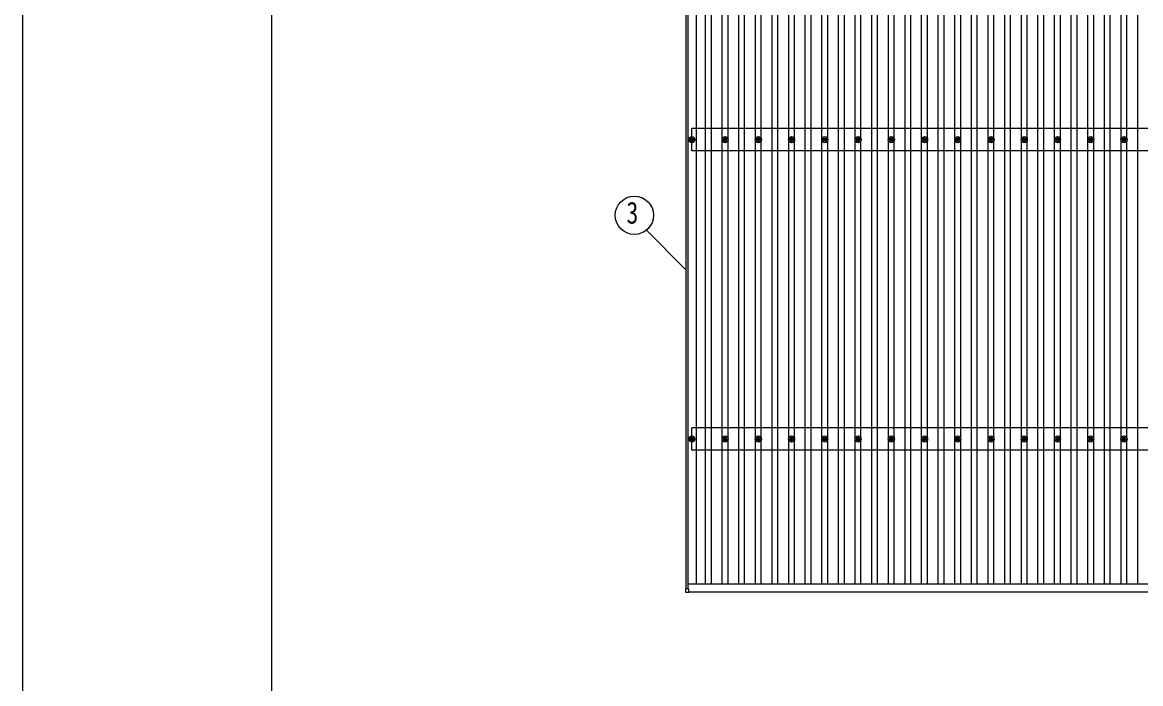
# Model space of a CAD drawing. Units: millimetres, scale not verified. Extents: x -21025 to 21025, y -14850 to 14850.
# Drawn here: x -21025 to -14297, y 6898 to 10874 of the extents above; entities that cross this region are included whole.
import ezdxf
from ezdxf.enums import TextEntityAlignment as Align

# ---------------------------------------------------------------- set-up
doc = ezdxf.new("R2010")
doc.units = ezdxf.units.MM
doc.header["$LTSCALE"] = 60
for name, color, linetype in [('0-5_YKK_13', 4, 'Continuous'), ('0-6_YKK_A1', 4, 'Continuous'), ('0-7_YKK_D', 6, 'Continuous'), ('0-8_YKK_ZWAK', 7, 'Continuous')]:
    doc.layers.add(name, color=color, linetype=linetype)
doc.styles.add('ＭＳ ゴシック', font='')
doc.styles.get('ＭＳ ゴシック').set_extended_font_data('MS Gothic')

msp = doc.modelspace()

# ---------------------------------------------------------------- linework, layer by layer
at = {"layer": '0-5_YKK_13'}
for p, q in [((-17007.07, 10170.53), (-17002.65, 10170.53)), ((-17007.07, 10167.03), (-17002.65, 10167.03)), ((-16998.82, 10178.78), (-16998.82, 10174.36)), ((-16998.82, 10163.2), (-16998.82, 10158.78)), ((-16995.32, 10178.78), (-16995.32, 10174.36)), ((-16995.32, 10163.2), (-16995.32, 10158.78)), ((-16991.49, 10170.53), (-16987.07, 10170.53)), ((-16991.49, 10167.03), (-16987.07, 10167.03)), ((-16807.07, 10170.53), (-16802.65, 10170.53)), ((-16807.07, 10167.03), (-16802.65, 10167.03)), ((-16798.82, 10178.78), (-16798.82, 10174.36)), ((-16798.82, 10163.2), (-16798.82, 10158.78)), ((-16795.32, 10178.78), (-16795.32, 10174.36)), ((-16795.32, 10163.2), (-16795.32, 10158.78)), ((-16791.49, 10170.53), (-16787.07, 10170.53)), ((-16791.49, 10167.03), (-16787.07, 10167.03)), ((-16607.07, 10170.53), (-16602.65, 10170.53)), ((-16607.07, 10167.03), (-16602.65, 10167.03)), ((-16598.82, 10178.78), (-16598.82, 10174.36)), ((-16598.82, 10163.2), (-16598.82, 10158.78)), ((-16595.32, 10178.78), (-16595.32, 10174.36)), ((-16595.32, 10163.2), (-16595.32, 10158.78)), ((-16591.49, 10170.53), (-16587.07, 10170.53)), ((-16591.49, 10167.03), (-16587.07, 10167.03)), ((-16407.07, 10170.53), (-16402.65, 10170.53)), ((-16407.07, 10167.03), (-16402.65, 10167.03)), ((-16398.82, 10178.78), (-16398.82, 10174.36)), ((-16398.82, 10163.2), (-16398.82, 10158.78)), ((-16395.32, 10178.78), (-16395.32, 10174.36)), ((-16395.32, 10163.2), (-16395.32, 10158.78)), ((-16391.49, 10170.53), (-16387.07, 10170.53)), ((-16391.49, 10167.03), (-16387.07, 10167.03)), ((-16207.07, 10170.53), (-16202.65, 10170.53)), ((-16207.07, 10167.03), (-16202.65, 10167.03)), ((-16198.82, 10178.78), (-16198.82, 10174.36)), ((-16198.82, 10163.2), (-16198.82, 10158.78)), ((-16195.32, 10178.78), (-16195.32, 10174.36)), ((-16195.32, 10163.2), (-16195.32, 10158.78)), ((-16191.49, 10170.53), (-16187.07, 10170.53)), ((-16191.49, 10167.03), (-16187.07, 10167.03)), ((-16007.07, 10170.53), (-16002.65, 10170.53)), ((-16007.07, 10167.03), (-16002.65, 10167.03)), ((-15998.82, 10178.78), (-15998.82, 10174.36)), ((-15998.82, 10163.2), (-15998.82, 10158.78)), ((-15995.32, 10178.78), (-15995.32, 10174.36)), ((-15995.32, 10163.2), (-15995.32, 10158.78)), ((-15991.49, 10170.53), (-15987.07, 10170.53)), ((-15991.49, 10167.03), (-15987.07, 10167.03)), ((-15807.07, 10170.53), (-15802.65, 10170.53)), ((-15807.07, 10167.03), (-15802.65, 10167.03)), ((-15798.82, 10178.78), (-15798.82, 10174.36)), ((-15798.82, 10163.2), (-15798.82, 10158.78)), ((-15795.32, 10178.78), (-15795.32, 10174.36)), ((-15795.32, 10163.2), (-15795.32, 10158.78)), ((-15791.49, 10170.53), (-15787.07, 10170.53)), ((-15791.49, 10167.03), (-15787.07, 10167.03)), ((-15607.07, 10170.53), (-15602.65, 10170.53)), ((-15607.07, 10167.03), (-15602.65, 10167.03)), ((-15598.82, 10178.78), (-15598.82, 10174.36)), ((-15598.82, 10163.2), (-15598.82, 10158.78)), ((-15595.32, 10178.78), (-15595.32, 10174.36)), ((-15595.32, 10163.2), (-15595.32, 10158.78)), ((-15591.49, 10170.53), (-15587.07, 10170.53)), ((-15591.49, 10167.03), (-15587.07, 10167.03)), ((-15407.07, 10170.53), (-15402.65, 10170.53)), ((-15407.07, 10167.03), (-15402.65, 10167.03)), ((-15398.82, 10178.78), (-15398.82, 10174.36)), ((-15398.82, 10163.2), (-15398.82, 10158.78)), ((-15395.32, 10178.78), (-15395.32, 10174.36)), ((-15395.32, 10163.2), (-15395.32, 10158.78)), ((-15391.49, 10170.53), (-15387.07, 10170.53)), ((-15391.49, 10167.03), (-15387.07, 10167.03)), ((-15207.07, 10170.53), (-15202.65, 10170.53)), ((-15207.07, 10167.03), (-15202.65, 10167.03)), ((-15198.82, 10178.78), (-15198.82, 10174.36)), ((-15198.82, 10163.2), (-15198.82, 10158.78)), ((-15195.32, 10178.78), (-15195.32, 10174.36)), ((-15195.32, 10163.2), (-15195.32, 10158.78)), ((-15191.49, 10170.53), (-15187.07, 10170.53)), ((-15191.49, 10167.03), (-15187.07, 10167.03)), ((-15007.07, 10170.53), (-15002.65, 10170.53)), ((-15007.07, 10167.03), (-15002.65, 10167.03)), ((-14998.82, 10178.78), (-14998.82, 10174.36)), ((-14998.82, 10163.2), (-14998.82, 10158.78)), ((-14995.32, 10178.78), (-14995.32, 10174.36)), ((-14995.32, 10163.2), (-14995.32, 10158.78)), ((-14991.49, 10170.53), (-14987.07, 10170.53)), ((-14991.49, 10167.03), (-14987.07, 10167.03)), ((-14807.07, 10170.53), (-14802.65, 10170.53)), ((-14807.07, 10167.03), (-14802.65, 10167.03)), ((-14798.82, 10178.78), (-14798.82, 10174.36)), ((-14798.82, 10163.2), (-14798.82, 10158.78)), ((-14795.32, 10178.78), (-14795.32, 10174.36)), ((-14795.32, 10163.2), (-14795.32, 10158.78)), ((-14791.49, 10170.53), (-14787.07, 10170.53)), ((-14791.49, 10167.03), (-14787.07, 10167.03)), ((-14607.07, 10170.53), (-14602.65, 10170.53)), ((-14607.07, 10167.03), (-14602.65, 10167.03)), ((-14598.82, 10178.78), (-14598.82, 10174.36)), ((-14598.82, 10163.2), (-14598.82, 10158.78)), ((-14595.32, 10178.78), (-14595.32, 10174.36)), ((-14595.32, 10163.2), (-14595.32, 10158.78)), ((-14591.49, 10170.53), (-14587.07, 10170.53)), ((-14591.49, 10167.03), (-14587.07, 10167.03)), ((-14407.07, 10170.53), (-14402.65, 10170.53)), ((-14407.07, 10167.03), (-14402.65, 10167.03)), ((-14398.82, 10178.78), (-14398.82, 10174.36)), ((-14398.82, 10163.2), (-14398.82, 10158.78)), ((-14395.32, 10178.78), (-14395.32, 10174.36)), ((-14395.32, 10163.2), (-14395.32, 10158.78)), ((-14391.49, 10170.53), (-14387.07, 10170.53)), ((-14391.49, 10167.03), (-14387.07, 10167.03)), ((-17007.07, 8370.53), (-17002.65, 8370.53)), ((-17007.07, 8367.03), (-17002.65, 8367.03)), ((-16998.82, 8378.78), (-16998.82, 8374.36)), ((-16998.82, 8363.2), (-16998.82, 8358.78)), ((-16995.32, 8378.78), (-16995.32, 8374.36)), ((-16995.32, 8363.2), (-16995.32, 8358.78)), ((-16991.49, 8370.53), (-16987.07, 8370.53)), ((-16991.49, 8367.03), (-16987.07, 8367.03)), ((-16807.07, 8370.53), (-16802.65, 8370.53)), ((-16807.07, 8367.03), (-16802.65, 8367.03)), ((-16798.82, 8378.78), (-16798.82, 8374.36)), ((-16798.82, 8363.2), (-16798.82, 8358.78)), ((-16795.32, 8378.78), (-16795.32, 8374.36)), ((-16795.32, 8363.2), (-16795.32, 8358.78)), ((-16791.49, 8370.53), (-16787.07, 8370.53)), ((-16791.49, 8367.03), (-16787.07, 8367.03)), ((-16607.07, 8370.53), (-16602.65, 8370.53)), ((-16607.07, 8367.03), (-16602.65, 8367.03)), ((-16598.82, 8378.78), (-16598.82, 8374.36)), ((-16598.82, 8363.2), (-16598.82, 8358.78)), ((-16595.32, 8378.78), (-16595.32, 8374.36)), ((-16595.32, 8363.2), (-16595.32, 8358.78)), ((-16591.49, 8370.53), (-16587.07, 8370.53)), ((-16591.49, 8367.03), (-16587.07, 8367.03)), ((-16407.07, 8370.53), (-16402.65, 8370.53)), ((-16407.07, 8367.03), (-16402.65, 8367.03)), ((-16398.82, 8378.78), (-16398.82, 8374.36)), ((-16398.82, 8363.2), (-16398.82, 8358.78)), ((-16395.32, 8378.78), (-16395.32, 8374.36)), ((-16395.32, 8363.2), (-16395.32, 8358.78)), ((-16391.49, 8370.53), (-16387.07, 8370.53)), ((-16391.49, 8367.03), (-16387.07, 8367.03)), ((-16207.07, 8370.53), (-16202.65, 8370.53)), ((-16207.07, 8367.03), (-16202.65, 8367.03)), ((-16198.82, 8378.78), (-16198.82, 8374.36)), ((-16198.82, 8363.2), (-16198.82, 8358.78)), ((-16195.32, 8378.78), (-16195.32, 8374.36)), ((-16195.32, 8363.2), (-16195.32, 8358.78)), ((-16191.49, 8370.53), (-16187.07, 8370.53)), ((-16191.49, 8367.03), (-16187.07, 8367.03)), ((-16007.07, 8370.53), (-16002.65, 8370.53)), ((-16007.07, 8367.03), (-16002.65, 8367.03)), ((-15998.82, 8378.78), (-15998.82, 8374.36)), ((-15998.82, 8363.2), (-15998.82, 8358.78)), ((-15995.32, 8378.78), (-15995.32, 8374.36)), ((-15995.32, 8363.2), (-15995.32, 8358.78)), ((-15991.49, 8370.53), (-15987.07, 8370.53)), ((-15991.49, 8367.03), (-15987.07, 8367.03)), ((-15807.07, 8370.53), (-15802.65, 8370.53)), ((-15807.07, 8367.03), (-15802.65, 8367.03)), ((-15798.82, 8378.78), (-15798.82, 8374.36)), ((-15798.82, 8363.2), (-15798.82, 8358.78)), ((-15795.32, 8378.78), (-15795.32, 8374.36)), ((-15795.32, 8363.2), (-15795.32, 8358.78)), ((-15791.49, 8370.53), (-15787.07, 8370.53)), ((-15791.49, 8367.03), (-15787.07, 8367.03)), ((-15607.07, 8370.53), (-15602.65, 8370.53)), ((-15607.07, 8367.03), (-15602.65, 8367.03)), ((-15598.82, 8378.78), (-15598.82, 8374.36)), ((-15598.82, 8363.2), (-15598.82, 8358.78)), ((-15595.32, 8378.78), (-15595.32, 8374.36)), ((-15595.32, 8363.2), (-15595.32, 8358.78)), ((-15591.49, 8370.53), (-15587.07, 8370.53)), ((-15591.49, 8367.03), (-15587.07, 8367.03)), ((-15407.07, 8370.53), (-15402.65, 8370.53)), ((-15407.07, 8367.03), (-15402.65, 8367.03)), ((-15398.82, 8378.78), (-15398.82, 8374.36)), ((-15398.82, 8363.2), (-15398.82, 8358.78)), ((-15395.32, 8378.78), (-15395.32, 8374.36)), ((-15395.32, 8363.2), (-15395.32, 8358.78)), ((-15391.49, 8370.53), (-15387.07, 8370.53)), ((-15391.49, 8367.03), (-15387.07, 8367.03)), ((-15207.07, 8370.53), (-15202.65, 8370.53)), ((-15207.07, 8367.03), (-15202.65, 8367.03)), ((-15198.82, 8378.78), (-15198.82, 8374.36)), ((-15198.82, 8363.2), (-15198.82, 8358.78)), ((-15195.32, 8378.78), (-15195.32, 8374.36)), ((-15195.32, 8363.2), (-15195.32, 8358.78)), ((-15191.49, 8370.53), (-15187.07, 8370.53)), ((-15191.49, 8367.03), (-15187.07, 8367.03)), ((-15007.07, 8370.53), (-15002.65, 8370.53)), ((-15007.07, 8367.03), (-15002.65, 8367.03)), ((-14998.82, 8378.78), (-14998.82, 8374.36)), ((-14998.82, 8363.2), (-14998.82, 8358.78)), ((-14995.32, 8378.78), (-14995.32, 8374.36)), ((-14995.32, 8363.2), (-14995.32, 8358.78)), ((-14991.49, 8370.53), (-14987.07, 8370.53)), ((-14991.49, 8367.03), (-14987.07, 8367.03)), ((-14807.07, 8370.53), (-14802.65, 8370.53)), ((-14807.07, 8367.03), (-14802.65, 8367.03)), ((-14798.82, 8378.78), (-14798.82, 8374.36)), ((-14798.82, 8363.2), (-14798.82, 8358.78)), ((-14795.32, 8378.78), (-14795.32, 8374.36)), ((-14795.32, 8363.2), (-14795.32, 8358.78)), ((-14791.49, 8370.53), (-14787.07, 8370.53)), ((-14791.49, 8367.03), (-14787.07, 8367.03)), ((-14607.07, 8370.53), (-14602.65, 8370.53)), ((-14607.07, 8367.03), (-14602.65, 8367.03)), ((-14598.82, 8378.78), (-14598.82, 8374.36)), ((-14598.82, 8363.2), (-14598.82, 8358.78)), ((-14595.32, 8378.78), (-14595.32, 8374.36)), ((-14595.32, 8363.2), (-14595.32, 8358.78)), ((-14591.49, 8370.53), (-14587.07, 8370.53)), ((-14591.49, 8367.03), (-14587.07, 8367.03)), ((-14407.07, 8370.53), (-14402.65, 8370.53)), ((-14407.07, 8367.03), (-14402.65, 8367.03)), ((-14398.82, 8378.78), (-14398.82, 8374.36)), ((-14398.82, 8363.2), (-14398.82, 8358.78)), ((-14395.32, 8378.78), (-14395.32, 8374.36)), ((-14395.32, 8363.2), (-14395.32, 8358.78)), ((-14391.49, 8370.53), (-14387.07, 8370.53)), ((-14391.49, 8367.03), (-14387.07, 8367.03)), ((-17035.37, 7465.92), (-17035.37, 7447.92)), ((-17016.37, 7466.92), (-17034.37, 7466.92)), ((-17034.37, 7446.92), (-17016.37, 7446.92)), ((-17015.37, 7447.92), (-17015.37, 7465.92))]:
    msp.add_line(p, q, dxfattribs=at)
for centre, radius in [((-16997.07, 10168.78), 18.25), ((-16997.07, 10168.78), 10.15), ((-16997.07, 10168.78), 5.85), ((-16997.07, 10168.78), 5.25), ((-16797.07, 10168.78), 18.25), ((-16797.07, 10168.78), 10.15), ((-16797.07, 10168.78), 5.85), ((-16797.07, 10168.78), 5.25), ((-16597.07, 10168.78), 18.25), ((-16597.07, 10168.78), 10.15), ((-16597.07, 10168.78), 5.85), ((-16597.07, 10168.78), 5.25), ((-16397.07, 10168.78), 18.25), ((-16397.07, 10168.78), 10.15), ((-16397.07, 10168.78), 5.85), ((-16397.07, 10168.78), 5.25), ((-16197.07, 10168.78), 18.25), ((-16197.07, 10168.78), 10.15), ((-16197.07, 10168.78), 5.85), ((-16197.07, 10168.78), 5.25), ((-15997.07, 10168.78), 18.25), ((-15997.07, 10168.78), 10.15), ((-15997.07, 10168.78), 5.85), ((-15997.07, 10168.78), 5.25), ((-15797.07, 10168.78), 18.25), ((-15797.07, 10168.78), 10.15), ((-15797.07, 10168.78), 5.85), ((-15797.07, 10168.78), 5.25), ((-15597.07, 10168.78), 18.25), ((-15597.07, 10168.78), 10.15), ((-15597.07, 10168.78), 5.85), ((-15597.07, 10168.78), 5.25), ((-15397.07, 10168.78), 18.25), ((-15397.07, 10168.78), 10.15), ((-15397.07, 10168.78), 5.85), ((-15397.07, 10168.78), 5.25), ((-15197.07, 10168.78), 18.25), ((-15197.07, 10168.78), 10.15), ((-15197.07, 10168.78), 5.85), ((-15197.07, 10168.78), 5.25), ((-14997.07, 10168.78), 18.25), ((-14997.07, 10168.78), 10.15), ((-14997.07, 10168.78), 5.85), ((-14997.07, 10168.78), 5.25), ((-14797.07, 10168.78), 18.25), ((-14797.07, 10168.78), 10.15), ((-14797.07, 10168.78), 5.85), ((-14797.07, 10168.78), 5.25), ((-14597.07, 10168.78), 18.25), ((-14597.07, 10168.78), 10.15), ((-14597.07, 10168.78), 5.85), ((-14597.07, 10168.78), 5.25), ((-14397.07, 10168.78), 18.25), ((-14397.07, 10168.78), 10.15), ((-14397.07, 10168.78), 5.85), ((-14397.07, 10168.78), 5.25), ((-16997.07, 8368.78), 18.25), ((-16997.07, 8368.78), 10.15), ((-16997.07, 8368.78), 5.85), ((-16997.07, 8368.78), 5.25), ((-16797.07, 8368.78), 18.25), ((-16797.07, 8368.78), 10.15), ((-16797.07, 8368.78), 5.85), ((-16797.07, 8368.78), 5.25), ((-16597.07, 8368.78), 18.25), ((-16597.07, 8368.78), 10.15), ((-16597.07, 8368.78), 5.85), ((-16597.07, 8368.78), 5.25), ((-16397.07, 8368.78), 18.25), ((-16397.07, 8368.78), 10.15), ((-16397.07, 8368.78), 5.85), ((-16397.07, 8368.78), 5.25), ((-16197.07, 8368.78), 18.25), ((-16197.07, 8368.78), 10.15), ((-16197.07, 8368.78), 5.85), ((-16197.07, 8368.78), 5.25), ((-15997.07, 8368.78), 18.25), ((-15997.07, 8368.78), 10.15), ((-15997.07, 8368.78), 5.85), ((-15997.07, 8368.78), 5.25), ((-15797.07, 8368.78), 18.25), ((-15797.07, 8368.78), 10.15), ((-15797.07, 8368.78), 5.85), ((-15797.07, 8368.78), 5.25), ((-15597.07, 8368.78), 18.25), ((-15597.07, 8368.78), 10.15), ((-15597.07, 8368.78), 5.85), ((-15597.07, 8368.78), 5.25), ((-15397.07, 8368.78), 18.25), ((-15397.07, 8368.78), 10.15), ((-15397.07, 8368.78), 5.85), ((-15397.07, 8368.78), 5.25), ((-15197.07, 8368.78), 18.25), ((-15197.07, 8368.78), 10.15), ((-15197.07, 8368.78), 5.85), ((-15197.07, 8368.78), 5.25), ((-14997.07, 8368.78), 18.25), ((-14997.07, 8368.78), 10.15), ((-14997.07, 8368.78), 5.85), ((-14997.07, 8368.78), 5.25), ((-14797.07, 8368.78), 18.25), ((-14797.07, 8368.78), 10.15), ((-14797.07, 8368.78), 5.85), ((-14797.07, 8368.78), 5.25), ((-14597.07, 8368.78), 18.25), ((-14597.07, 8368.78), 10.15), ((-14597.07, 8368.78), 5.85), ((-14597.07, 8368.78), 5.25), ((-14397.07, 8368.78), 18.25), ((-14397.07, 8368.78), 10.15), ((-14397.07, 8368.78), 5.85), ((-14397.07, 8368.78), 5.25)]:
    msp.add_circle(centre, radius, dxfattribs=at)
for centre, start, end in [((-17034.37, 7465.92), 90, 180), ((-17034.37, 7447.92), 180, 270), ((-17016.37, 7465.92), 0, 90), ((-17016.37, 7447.92), 270, 0)]:
    msp.add_arc(centre, 1, start, end, dxfattribs=at)
at = {"layer": '0-6_YKK_A1'}
for p, q in [((-17032.07, 7466.92), (-17032.07, 12865.34)), ((-17020.07, 7466.92), (-17020.07, 12865.34)), ((-16970.57, 12839.21), (-16970.57, 7498.2)), ((-16914.57, 7498.2), (-16914.57, 12839.21)), ((-16879.57, 7498.2), (-16879.57, 12839.21)), ((-16714.57, 7498.2), (-16714.57, 12839.21)), ((-16679.57, 7498.2), (-16679.57, 12839.21)), ((-16514.57, 7498.2), (-16514.57, 12839.21)), ((-16479.57, 7498.2), (-16479.57, 12839.21)), ((-16314.57, 7498.2), (-16314.57, 12839.21)), ((-16279.57, 7498.2), (-16279.57, 12839.21)), ((-16114.57, 7498.2), (-16114.57, 12839.21)), ((-16079.57, 7498.2), (-16079.57, 12839.21)), ((-15914.57, 7498.2), (-15914.57, 12839.21)), ((-15879.57, 7498.2), (-15879.57, 12839.21)), ((-15714.57, 7498.2), (-15714.57, 12839.21)), ((-15679.57, 7498.2), (-15679.57, 12839.21)), ((-15514.57, 7498.2), (-15514.57, 12839.21)), ((-15479.57, 7498.2), (-15479.57, 12839.21)), ((-15314.57, 7498.2), (-15314.57, 12839.21)), ((-15279.57, 7498.2), (-15279.57, 12839.21)), ((-15114.57, 7498.2), (-15114.57, 12839.21)), ((-15079.57, 7498.2), (-15079.57, 12839.21)), ((-14914.57, 7498.2), (-14914.57, 12839.21)), ((-14879.57, 7498.2), (-14879.57, 12839.21)), ((-14714.57, 7498.2), (-14714.57, 12839.21)), ((-14679.57, 7498.2), (-14679.57, 12839.21)), ((-14514.57, 7498.2), (-14514.57, 12839.21)), ((-14479.57, 7498.2), (-14479.57, 12839.21)), ((-14314.57, 7498.2), (-14314.57, 12839.21)), ((-16814.57, 10173.96), (-16814.57, 11963.6)), ((-16779.57, 10173.96), (-16779.57, 11963.6)), ((-16614.57, 10173.97), (-16614.57, 11963.6)), ((-16579.57, 10173.95), (-16579.57, 11963.61)), ((-16414.57, 10173.97), (-16414.57, 11963.6)), ((-16379.57, 10173.95), (-16379.57, 11963.61)), ((-16214.57, 10173.97), (-16214.57, 11963.6)), ((-16179.57, 10173.95), (-16179.57, 11963.61)), ((-16014.57, 10173.97), (-16014.57, 11963.6)), ((-15979.57, 10173.95), (-15979.57, 11963.61)), ((-15814.57, 10173.97), (-15814.57, 11963.6)), ((-15779.57, 10173.95), (-15779.57, 11963.61)), ((-15614.57, 10173.97), (-15614.57, 11963.6)), ((-15579.57, 10173.95), (-15579.57, 11963.61)), ((-15414.57, 10173.97), (-15414.57, 11963.6)), ((-15379.57, 10173.95), (-15379.57, 11963.61)), ((-15214.57, 10173.97), (-15214.57, 11963.6)), ((-15179.57, 10173.95), (-15179.57, 11963.61)), ((-15014.57, 10173.97), (-15014.57, 11963.6)), ((-14979.57, 10173.95), (-14979.57, 11963.61)), ((-14814.57, 10173.97), (-14814.57, 11963.6)), ((-14779.57, 10173.95), (-14779.57, 11963.61)), ((-14614.57, 10173.97), (-14614.57, 11963.6)), ((-14579.57, 10173.95), (-14579.57, 11963.61)), ((-14414.57, 10173.97), (-14414.57, 11963.6)), ((-14379.57, 10173.95), (-14379.57, 11963.61)), ((-8594.32, 10235.78), (-16997.07, 10235.78)), ((-16997.07, 10101.78), (-16997.07, 10235.78)), ((-16814.57, 8373.96), (-16814.57, 10163.6)), ((-16779.57, 8373.96), (-16779.57, 10163.6)), ((-16614.57, 8373.96), (-16614.57, 10163.6)), ((-16579.57, 8373.96), (-16579.57, 10163.61)), ((-16414.57, 8373.96), (-16414.57, 10163.6)), ((-16379.57, 8373.96), (-16379.57, 10163.61)), ((-16214.57, 8373.96), (-16214.57, 10163.6)), ((-16179.57, 8373.96), (-16179.57, 10163.61)), ((-16014.57, 8373.96), (-16014.57, 10163.6)), ((-15979.57, 8373.96), (-15979.57, 10163.61)), ((-15814.57, 8373.96), (-15814.57, 10163.6)), ((-15779.57, 8373.96), (-15779.57, 10163.61)), ((-15614.57, 8373.96), (-15614.57, 10163.6)), ((-15579.57, 8373.96), (-15579.57, 10163.61)), ((-15414.57, 8373.96), (-15414.57, 10163.6)), ((-15379.57, 8373.96), (-15379.57, 10163.61)), ((-15214.57, 8373.96), (-15214.57, 10163.6)), ((-15179.57, 8373.96), (-15179.57, 10163.61)), ((-15014.57, 8373.96), (-15014.57, 10163.6)), ((-14979.57, 8373.96), (-14979.57, 10163.61)), ((-14814.57, 8373.96), (-14814.57, 10163.6)), ((-14779.57, 8373.96), (-14779.57, 10163.61)), ((-14614.57, 8373.96), (-14614.57, 10163.6)), ((-14579.57, 8373.96), (-14579.57, 10163.61)), ((-14414.57, 8373.96), (-14414.57, 10163.6)), ((-14379.57, 8373.96), (-14379.57, 10163.61)), ((-8594.32, 10101.78), (-16997.07, 10101.78)), ((-8594.32, 8435.78), (-16997.07, 8435.78)), ((-16997.07, 8301.78), (-16997.07, 8435.78)), ((-16814.57, 7498.2), (-16814.57, 8363.6)), ((-16779.57, 7498.2), (-16779.57, 8363.6)), ((-16614.57, 7498.2), (-16614.57, 8363.6)), ((-16579.57, 7498.2), (-16579.57, 8363.6)), ((-16414.57, 7498.2), (-16414.57, 8363.6)), ((-16379.57, 7498.2), (-16379.57, 8363.6)), ((-16214.57, 7498.2), (-16214.57, 8363.6)), ((-16179.57, 7498.2), (-16179.57, 8363.6)), ((-16014.57, 7498.2), (-16014.57, 8363.6)), ((-15979.57, 7498.2), (-15979.57, 8363.6)), ((-15814.57, 7498.2), (-15814.57, 8363.6)), ((-15779.57, 7498.2), (-15779.57, 8363.6)), ((-15614.57, 7498.2), (-15614.57, 8363.6)), ((-15579.57, 7498.2), (-15579.57, 8363.6)), ((-15414.57, 7498.2), (-15414.57, 8363.6)), ((-15379.57, 7498.2), (-15379.57, 8363.6)), ((-15214.57, 7498.2), (-15214.57, 8363.6)), ((-15179.57, 7498.2), (-15179.57, 8363.6)), ((-15014.57, 7498.2), (-15014.57, 8363.6)), ((-14979.57, 7498.2), (-14979.57, 8363.6)), ((-14814.57, 7498.2), (-14814.57, 8363.6)), ((-14779.57, 7498.2), (-14779.57, 8363.6)), ((-14614.57, 7498.2), (-14614.57, 8363.6)), ((-14579.57, 7498.2), (-14579.57, 8363.6)), ((-14414.57, 7498.2), (-14414.57, 8363.6)), ((-14379.57, 7498.2), (-14379.57, 8363.6)), ((-8594.32, 8301.78), (-16997.07, 8301.78)), ((-17020.07, 7498.2), (-11621.25, 7498.2)), ((-17015.37, 7450.22), (-11607.07, 7450.22))]:
    msp.add_line(p, q, dxfattribs=at)
at = {"layer": '0-7_YKK_D'}
msp.add_line((-17270.78, 9624.27), (-17032.71, 9386.21), dxfattribs=at)
msp.add_circle((-17342.74, 9714.23), 115.2, dxfattribs=at)
at = {"layer": '0-8_YKK_ZWAK'}
msp.add_line((-19524.9, -12625), (-19524.9, 13875), dxfattribs=at)
msp.add_lwpolyline([(-21025, -14850), (21025, -14850), (21025, 14850), (-21025, 14850)], close=True, dxfattribs=at)

# ---------------------------------------------------------------- texts
at = {"layer": '0-7_YKK_D', "style": 'ＭＳ ゴシック', "width": 0.8}
msp.add_text('3', height=132, dxfattribs=at).set_placement((-17390.74, 9624.23), align=Align.BOTTOM_LEFT)

doc.saveas('drawing.dxf')
